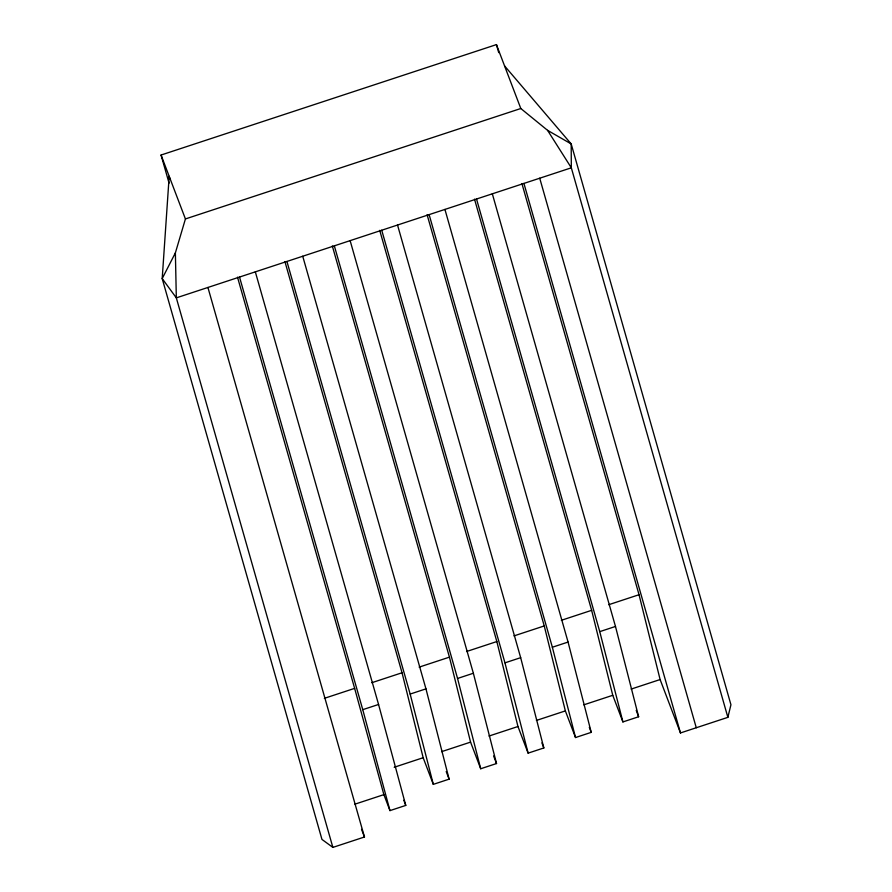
<?xml version="1.0" encoding="UTF-8"?>
<svg xmlns="http://www.w3.org/2000/svg" width="892" height="892" viewBox="0 0 892 892"><rect width="100%" height="100%" fill="white"/><g stroke="black" fill="none" stroke-linecap="round" stroke-linejoin="round"><path stroke-width="1.34" d="M521.909 183.54L639.04 594.719L660.113 679.548L680.473 732.945L727.872 717.346L730.938 704.758L571.192 143.935L504.56 65.908M207.925 287.458L364.471 836.997L332.861 847.4L321.956 839.417L162.199 278.594L175.378 252.882L185.425 218.941L161.062 155.03L496.443 44.6L520.805 108.512L547.565 130.332L571.192 143.935L571.326 167.808L727.872 717.346M185.425 218.941L520.805 108.512M324.353 698.336L354.637 688.368L237.506 277.178M371.752 682.726L402.036 672.758L284.916 261.579M419.151 667.127L449.434 657.148L332.315 245.969M466.561 651.517L496.844 641.549L379.713 230.359M513.959 635.907L544.243 625.939L427.112 214.749M561.358 620.297L591.641 610.329L474.511 199.15M608.757 604.698L639.04 594.719M378.565 704.468L405.771 805.409L389.971 810.616L362.765 709.664L378.565 704.468L255.324 271.848M425.963 688.858L449.111 779.151L433.311 784.358L410.164 694.065L425.963 688.858L302.734 256.249M473.362 673.248L496.521 763.541L480.71 768.748L457.563 678.455L473.362 673.248L350.132 240.639M520.672 657.672L543.83 747.964L528.12 753.138L504.961 662.845L520.672 657.672L397.531 225.029M568.07 642.062L591.229 732.365L575.518 737.539L552.36 647.235L568.07 642.062L444.93 209.43M615.48 626.463L638.627 716.755L622.917 721.929L599.759 631.636L615.48 626.463L492.328 193.82M631.146 689.081L660.113 679.548M394.197 767.265L423.165 757.721L402.036 672.758M441.596 751.655L470.563 742.122L449.434 657.148M488.994 736.045L517.962 726.512L496.844 641.549M536.393 720.446L565.361 710.902L544.243 625.939M583.803 704.836L612.759 695.303L591.641 610.329M354.916 804.171L383.883 794.638L354.637 688.368M547.565 130.332L571.326 167.808L176.326 297.861L162.199 278.594L169.179 176.326L169.948 179.013M612.759 695.303L622.917 721.929M565.361 710.902L575.518 737.539M517.962 726.512L528.12 753.138M493.611 755.937L496.521 763.541M470.563 742.122L480.71 768.748M446.212 771.547L449.111 779.151M423.165 757.721L433.311 784.358M403.82 800.269L405.771 805.409M383.883 794.638L389.971 810.616M361.539 829.326L364.471 836.997M636.219 710.366L638.627 716.755M589.311 727.281L591.229 732.365M541.912 742.891L543.83 747.964M539.727 178.21L696.273 727.749M496.443 44.6L498.728 52.639M523.927 183.417L680.473 732.945M476.529 199.016L599.759 631.636M429.13 214.626L552.36 647.235M381.731 230.236L504.961 662.845M334.333 245.846L457.563 678.455M286.923 261.445L410.164 694.065M239.524 277.055L362.765 709.664M161.062 155.03L169.067 183.15M332.861 847.4L176.326 297.861L175.378 252.882"/></g></svg>
